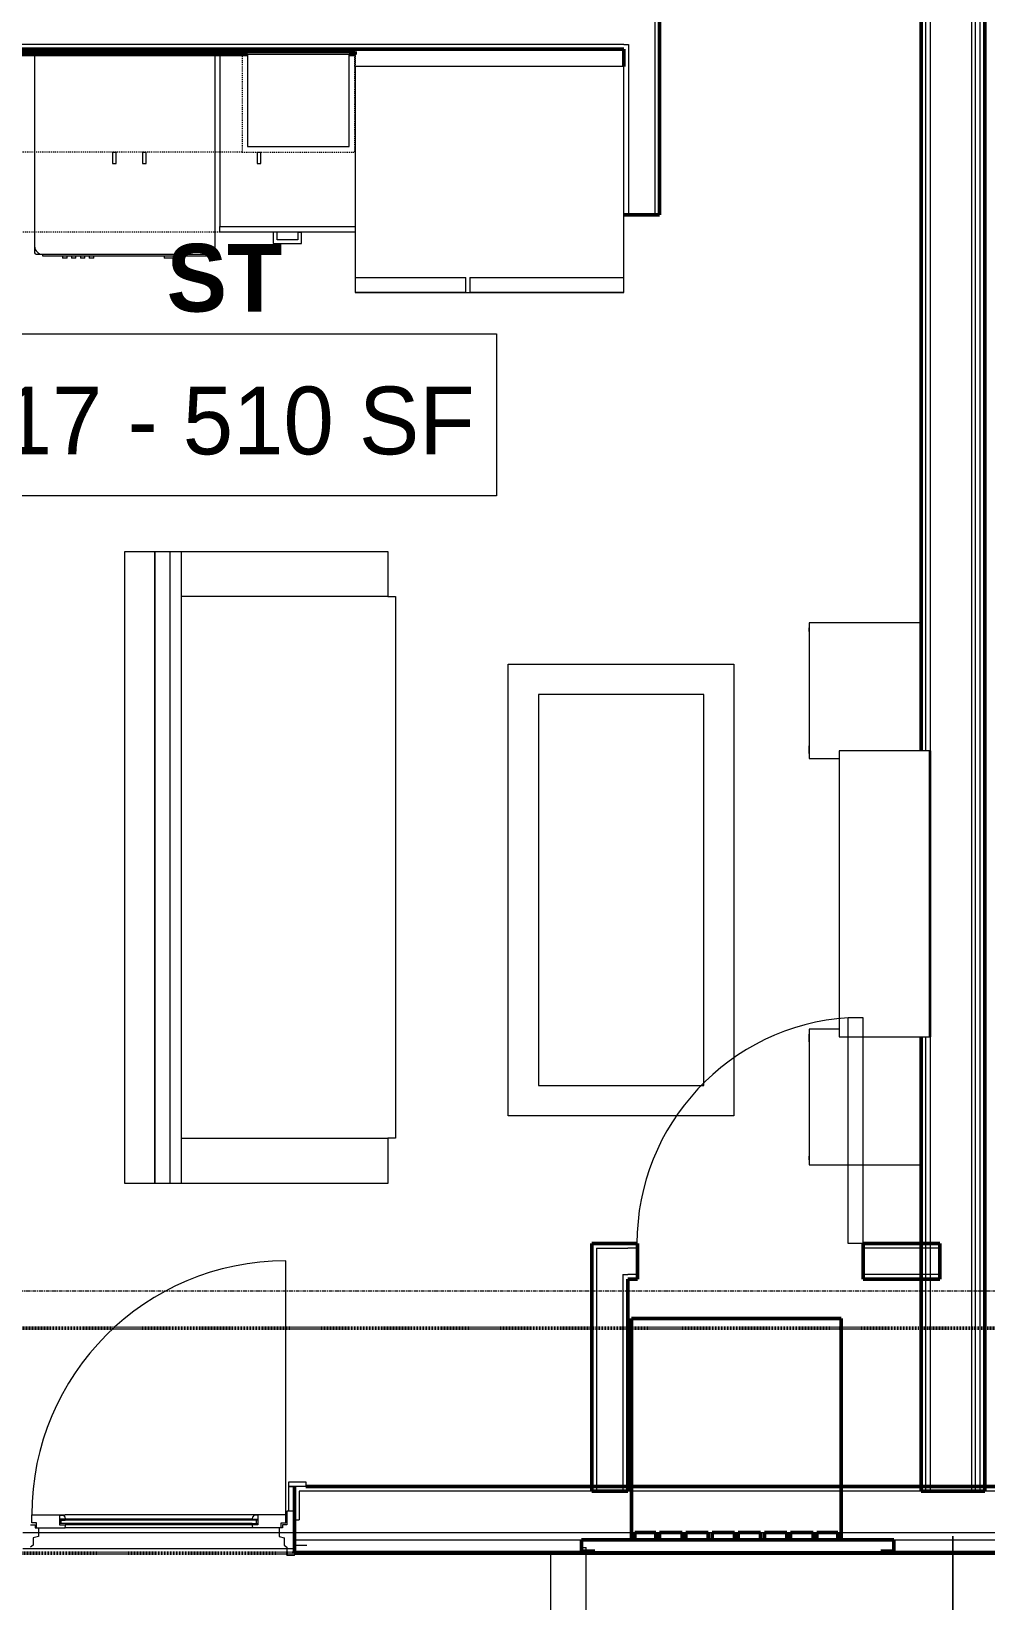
# Model space of a CAD drawing. Header units: inches. Extents: x -4217 to -1814, y 9706 to 12425.
# Drawn here: x -3326.9 to -3200, y 11241.1 to 11449.6 of the extents above; entities that cross this region are included whole.
import ezdxf

# ---------------------------------------------------------------- set-up
doc = ezdxf.new("R2010")
doc.units = ezdxf.units.IN
doc.header["$MEASUREMENT"] = 0
for name, pattern in [('Dash', [0.25, 0.125, -0.125]), ('Dash 1_16_', [0.125, 0.0625, -0.0625]), ('Grid Line 1_2_', [0.875, 0.5, -0.125, 0.125, -0.125])]:
    doc.linetypes.add(name, pattern=pattern)
for name, color, linetype, lineweight in [('A-ANNO-DIMS', 211, 'Continuous', 9), ('A-ANNO-DIMS-96', 211, 'Continuous', 9), ('A-AREA-IDEN', 2, 'Continuous', 9), ('A-DOOR-1', 250, 'Continuous', 9), ('A-DOOR-2', 90, 'Continuous', 20), ('A-DOOR-FRAM-1', 90, 'Continuous', 20), ('A-DOOR-FRAM-2', 250, 'Continuous', 9), ('A-DOOR-GLAZ-1', 250, 'Continuous', 9), ('A-FLOR-1', 50, 'Continuous', 13), ('A-FLOR-HRAL-2', 250, 'Continuous', 9), ('A-GENM-3', 10, 'Continuous', 50), ('A-GLAZ-4', 10, 'Continuous', 50), ('A-WALL', 113, 'Continuous', 13), ('A-WALL-3', 10, 'Continuous', 50), ('A-WALL-4', 50, 'Continuous', 13), ('C-PROP-LINE-2', 91, 'Dash 1_16_', 50), ('I-FURN', 30, 'Continuous', 9), ('I-FURN-1', 250, 'Continuous', 9), ('I-WALL-3', 2, 'Continuous', 50), ('Q-CASE-3', 250, 'Continuous', 9), ('Q-CASE-4', 250, 'Dash', 9), ('Q-CASE-HDLN-1', 250, 'Dash', 9), ('Q-SPCQ-1', 250, 'Continuous', 9), ('S-GRID-1', 1, 'Grid Line 1_2_', 9)]:
    doc.layers.add(name, color=color, linetype=linetype, lineweight=lineweight)
doc.styles.add('Century Gothic', font='ufonts.com_century-gothic.ttf', dxfattribs={"height": 9})
doc.styles.add('Century Gothic_B', font='GOTHICB.TTF', dxfattribs={"height": 9})
doc.dimstyles.new('OD__1_8__Tol__', dxfattribs={"dimscale": 12, "dimtxt": 9.397514, "dimasz": 1, "dimexe": 0.75, "dimexo": 0.5, "dimgap": 0.125, "dimtad": 1, "dimdec": 3, "dimrnd": 0.125, "dimzin": 3, "dimdsep": 46, "dimlunit": 4, "dimtxsty": 'Century Gothic', "dimblk1": 'OBLIQUE', "dimblk2": 'OBLIQUE', "dimsah": 1, "dimcen": 0.09, "dimdle": 0.75, "dimazin": 0, "dimtfac": 1, "dimtdec": 4, "dimtix": 1, "dimtmove": 0, "dimatfit": 3, "dimfxl": 1, "dimtvp": 1, "dimtfill": 1, "dimfrac": 2, "dimtolj": 1, "dimtzin": 0, "dimarcsym": 2})

# ---------------------------------------------------------------- blocks, each defined once
blk = doc.blocks.new('DIMBLOCK5-FLOOR PLAN - 3RD FLOOR')
at = {"layer": 'A-ANNO-DIMS-96'}
for p, q in [((-3406.42, 11249.36), (-3406.42, 11113.58)), ((-3406.42, 11122.58), (-3406.42, 11249.36)), ((-3204.32, 11249.64), (-3204.32, 11113.58)), ((-3204.32, 11122.58), (-3204.32, 11249.64)), ((-3415.42, 11122.58), (-3204.32, 11122.58))]:
    blk.add_line(p, q, dxfattribs=at)
at = {"layer": 'A-ANNO-DIMS-96', "lineweight": 50}
for p, q in [((-3406.42, 11122.58), (-3400.42, 11128.58)), ((-3204.32, 11122.58), (-3198.32, 11128.58)), ((-3406.42, 11122.58), (-3412.42, 11116.58)), ((-3204.32, 11122.58), (-3210.32, 11116.58))]:
    blk.add_line(p, q, dxfattribs=at)
at = {"layer": 'A-ANNO-DIMS-96', "color": 0, "insert": (-3339.61, 11135.62), "char_height": 9, "width": 82.1611, "attachment_point": 1, "line_spacing_factor": 0.984502, "style": 'Century Gothic', "bg_fill": 3, "box_fill_scale": 1.25, "bg_fill_color": 256, "bg_fill_true_color": 13158600, "bg_fill_transparency": 0}
blk.add_mtext('16\' - 10 1/8"', dxfattribs=at)
blk = doc.blocks.new('_Oblique')
at = {"color": 0, "linetype": 'ByBlock', "lineweight": -2}
blk.add_line((-0.5, -0.5), (0.5, 0.5), dxfattribs=at)
blk = doc.blocks.new('DIMBLOCK6-FLOOR PLAN - 3RD FLOOR')
at = {"layer": 'A-ANNO-DIMS-96'}
for p, q in [((-3204.32, 11249.64), (-3204.32, 11113.58)), ((-3204.32, 11122.58), (-3204.32, 11249.64)), ((-2916.32, 11249.64), (-2916.32, 11113.58)), ((-2916.32, 11122.58), (-2916.32, 11249.64)), ((-3204.32, 11122.58), (-2916.32, 11122.58))]:
    blk.add_line(p, q, dxfattribs=at)
at = {"layer": 'A-ANNO-DIMS-96', "lineweight": 50}
for p, q in [((-3204.32, 11122.58), (-3198.32, 11128.58)), ((-2916.32, 11122.58), (-2910.32, 11128.58)), ((-3204.32, 11122.58), (-3210.32, 11116.58)), ((-2916.32, 11122.58), (-2922.32, 11116.58))]:
    blk.add_line(p, q, dxfattribs=at)
at = {"layer": 'A-ANNO-DIMS-96', "color": 0, "insert": (-3079.57, 11135.62), "char_height": 9, "width": 46.1821, "attachment_point": 1, "line_spacing_factor": 0.984502, "style": 'Century Gothic', "bg_fill": 3, "box_fill_scale": 1.25, "bg_fill_color": 256, "bg_fill_true_color": 13158600, "bg_fill_transparency": 0}
blk.add_mtext('24\' - 0"', dxfattribs=at)

msp = doc.modelspace()

# ---------------------------------------------------------------- linework, layer by layer
at = {"layer": 'A-AREA-IDEN', "flags": 128}
msp.add_lwpolyline([(-3340.50391, 11409.40725), (-3264.9984, 11409.40725), (-3264.9984, 11387.91119), (-3340.50391, 11387.91119)], close=True, dxfattribs=at)
at = {"layer": 'A-DOOR-1'}
msp.add_arc((-3216.27618, 11288.5394), 30.06659, 93.8140748, 180, dxfattribs=at)
at = {"layer": 'A-DOOR-2'}
for p, q in [((-3218.27618, 11288.5394), (-3218.27618, 11318.5394)), ((-3216.27618, 11318.5394), (-3218.27618, 11318.5394)), ((-3216.27618, 11288.5394), (-3216.27618, 11318.5394)), ((-3216.27618, 11288.5394), (-3218.27618, 11288.5394))]:
    msp.add_line(p, q, dxfattribs=at)
at = {"layer": 'A-DOOR-FRAM-2'}
msp.add_line((-3292.61124, 11256.8894), (-3290.36124, 11256.8894), dxfattribs=at)
at = {"layer": 'A-GENM-3'}
msp.add_line((-3219.18919, 11278.5769), (-3247.06419, 11278.5769), dxfattribs=at)
at = {"layer": 'A-WALL'}
for p, q in [((-3207.94874, 11354.00432), (-3207.94874, 11623.2394)), ((-3207.32374, 11354.00432), (-3207.32374, 11623.2394)), ((-3201.82374, 11255.6394), (-3201.82374, 11623.2394)), ((-3201.32374, 11255.6394), (-3201.32374, 11600.7917)), ((-3200.69874, 11255.6394), (-3200.69874, 11600.792)), ((-3207.94874, 11255.6394), (-3207.94874, 11316.00432)), ((-3207.32374, 11255.6394), (-3207.32374, 11316.00432))]:
    msp.add_line(p, q, dxfattribs=at)
at = {"layer": 'A-WALL-3'}
for p, q in [((-3243.32374, 11425.22665), (-3243.32374, 11528.13583)), ((-3403.17374, 11447.23769), (-3248.07374, 11447.23769)), ((-3283.82374, 11446.92519), (-3401.92374, 11446.92519)), ((-3359.67374, 11446.55019), (-3298.10174, 11446.55019)), ((-3284.60174, 11446.55019), (-3283.82374, 11446.55019)), ((-3283.82374, 11446.55019), (-3283.82374, 11446.92519)), ((-3248.07374, 11447.23769), (-3248.07374, 11444.92519)), ((-3248.07374, 11425.22665), (-3243.32374, 11425.22665)), ((-3251.69874, 11288.5394), (-3252.32374, 11288.5394)), ((-3247.57374, 11288.5394), (-3251.69874, 11288.5394)), ((-3246.27618, 11288.5394), (-3247.57374, 11288.5394)), ((-3246.27618, 11283.7894), (-3246.27618, 11288.5394)), ((-3206.07374, 11288.5394), (-3216.27618, 11288.5394)), ((-3216.27618, 11288.5394), (-3216.27618, 11283.7894)), ((-3206.07374, 11283.7894), (-3206.07374, 11288.5394)), ((-3247.57374, 11283.7894), (-3246.27618, 11283.7894)), ((-3216.27618, 11283.7894), (-3206.07374, 11283.7894))]:
    msp.add_line(p, q, dxfattribs=at)
at = {"layer": 'A-WALL-4'}
for p, q in [((-3243.94874, 11528.13583), (-3243.94874, 11425.22665)), ((-3248.07374, 11447.86269), (-3403.17374, 11447.86269)), ((-3248.07374, 11447.86269), (-3247.44874, 11447.86269)), ((-3247.44874, 11447.86269), (-3247.44874, 11425.22665)), ((-3251.69874, 11287.9144), (-3248.19874, 11287.9144)), ((-3248.19874, 11287.9144), (-3247.57374, 11287.9144)), ((-3246.27618, 11287.9144), (-3247.57374, 11287.9144)), ((-3206.07374, 11287.9144), (-3216.27618, 11287.9144)), ((-3248.19874, 11284.4144), (-3247.57374, 11284.4144)), ((-3246.27618, 11284.4144), (-3247.57374, 11284.4144)), ((-3206.07374, 11284.4144), (-3216.27618, 11284.4144))]:
    msp.add_line(p, q, dxfattribs=at)
at = {"layer": 'C-PROP-LINE-2'}
msp.add_line((-2099.26202, 11277.2894), (-3402.04874, 11277.2894), dxfattribs=at)
at = {"layer": 'I-FURN'}
for p, q in [((-3310.44874, 11380.51459), (-3310.44874, 11296.51459)), ((-3310.44874, 11380.51459), (-3306.94874, 11380.51459)), ((-3310.44874, 11296.51459), (-3310.44874, 11380.51459)), ((-3308.44874, 11380.51459), (-3308.44874, 11296.51459)), ((-3306.94874, 11380.51459), (-3279.44874, 11380.51459)), ((-3306.94874, 11380.51459), (-3306.94874, 11296.51459)), ((-3279.44874, 11380.51459), (-3279.44874, 11374.51459)), ((-3279.44874, 11374.51459), (-3306.94874, 11374.51459)), ((-3279.44874, 11374.51459), (-3278.44874, 11374.51459)), ((-3278.44874, 11374.51459), (-3278.44874, 11302.51459)), ((-3306.94874, 11302.51459), (-3279.44874, 11302.51459)), ((-3278.44874, 11302.51459), (-3279.44874, 11302.51459)), ((-3279.44874, 11302.51459), (-3279.44874, 11296.51459)), ((-3306.94874, 11296.51459), (-3310.44874, 11296.51459)), ((-3279.44874, 11296.51459), (-3306.94874, 11296.51459))]:
    msp.add_line(p, q, dxfattribs=at)
at = {"layer": 'I-FURN-1'}
for p, q in [((-3314.44874, 11380.51459), (-3310.44874, 11380.51459)), ((-3314.44874, 11296.51459), (-3314.44874, 11380.51459)), ((-3223.47979, 11370.34382), (-3223.47979, 11369.85471)), ((-3223.47979, 11369.85471), (-3223.44865, 11369.85471)), ((-3208.57374, 11371.00432), (-3223.44874, 11371.00432)), ((-3223.44874, 11371.00432), (-3223.44874, 11353.00432)), ((-3263.44874, 11365.51459), (-3233.44874, 11365.51459)), ((-3263.44874, 11305.51459), (-3263.44874, 11365.51459)), ((-3233.44874, 11365.51459), (-3233.44874, 11305.51459)), ((-3237.44874, 11361.51459), (-3259.44874, 11361.51459)), ((-3259.44874, 11361.51459), (-3259.44874, 11309.51459)), ((-3237.44874, 11309.51459), (-3237.44874, 11361.51459)), ((-3223.44865, 11354.6617), (-3223.48054, 11354.6617)), ((-3223.48054, 11354.6617), (-3223.48054, 11353.66722)), ((-3223.48054, 11353.66722), (-3223.44865, 11353.66722)), ((-3223.44874, 11353.00432), (-3219.44874, 11353.00432)), ((-3207.44874, 11354.00432), (-3219.44874, 11354.00432)), ((-3219.44874, 11354.00432), (-3219.44874, 11316.00432)), ((-3207.44874, 11316.00432), (-3207.44874, 11354.00432)), ((-3207.44874, 11354.00432), (-3207.32374, 11354.00432)), ((-3207.44874, 11316.00432), (-3207.44874, 11354.00432)), ((-3207.32374, 11354.00432), (-3207.32374, 11316.00432)), ((-3219.44874, 11317.00432), (-3223.44874, 11317.00432)), ((-3223.44874, 11317.00432), (-3223.44874, 11299.00432)), ((-3223.48054, 11316.34142), (-3223.48054, 11315.34694)), ((-3223.44865, 11316.34142), (-3223.48054, 11316.34142)), ((-3223.48054, 11315.34694), (-3223.44865, 11315.34694)), ((-3219.44874, 11316.00432), (-3207.44874, 11316.00432)), ((-3207.32374, 11316.00432), (-3207.44874, 11316.00432)), ((-3259.44874, 11309.51459), (-3237.44874, 11309.51459)), ((-3233.44874, 11305.51459), (-3263.44874, 11305.51459)), ((-3223.44865, 11300.15393), (-3223.47979, 11300.15393)), ((-3223.47979, 11300.15393), (-3223.47979, 11299.66482)), ((-3223.44874, 11299.00432), (-3208.57374, 11299.00432)), ((-3310.44874, 11296.51459), (-3314.44874, 11296.51459))]:
    msp.add_line(p, q, dxfattribs=at)
at = {"layer": 'I-WALL-3'}
for p, q in [((-3208.57374, 11622.6144), (-3208.57374, 11354.00432)), ((-3200.07374, 11255.6394), (-3200.07374, 11600.79229)), ((-3208.57374, 11316.00432), (-3208.57374, 11255.6394)), ((-3208.57374, 11255.6394), (-3200.07374, 11255.6394))]:
    msp.add_line(p, q, dxfattribs=at)
at = {"layer": 'Q-CASE-3'}
for p, q in [((-3301.82374, 11446.55019), (-3301.82374, 11423.67519)), ((-3284.60174, 11446.55019), (-3298.10174, 11446.55019)), ((-3298.10174, 11446.55019), (-3298.10174, 11434.30019)), ((-3284.60174, 11434.30019), (-3284.60174, 11446.55019)), ((-3283.82374, 11444.92519), (-3283.82374, 11446.55019)), ((-3298.10174, 11434.30019), (-3284.60174, 11434.30019)), ((-3316.09018, 11433.55019), (-3315.60174, 11433.55019)), ((-3316.09018, 11433.55019), (-3316.09018, 11432.05093)), ((-3316.09018, 11432.05093), (-3315.60174, 11432.05093)), ((-3315.60174, 11432.05093), (-3315.60174, 11433.55019)), ((-3312.09018, 11433.55019), (-3311.60174, 11433.55019)), ((-3312.09018, 11433.55019), (-3312.09018, 11432.05093)), ((-3312.09018, 11432.05093), (-3311.60174, 11432.05093)), ((-3311.60174, 11432.05093), (-3311.60174, 11433.55019)), ((-3296.85174, 11433.55019), (-3296.36329, 11433.55019)), ((-3296.85174, 11433.55019), (-3296.85174, 11432.05093)), ((-3296.85174, 11432.05093), (-3296.36329, 11432.05093)), ((-3296.36329, 11432.05093), (-3296.36329, 11433.55019)), ((-3301.82374, 11422.92519), (-3301.82374, 11423.67519)), ((-3301.82374, 11423.67519), (-3283.82374, 11423.67519)), ((-3283.82374, 11422.92519), (-3301.82374, 11422.92519)), ((-3294.69874, 11422.92519), (-3294.69874, 11421.42519)), ((-3294.19936, 11422.92519), (-3294.69874, 11422.92519)), ((-3294.69874, 11421.42519), (-3290.94874, 11421.42519)), ((-3294.19936, 11421.92456), (-3294.19936, 11422.92519)), ((-3291.44811, 11421.92456), (-3294.19936, 11421.92456)), ((-3291.44811, 11422.92519), (-3290.94874, 11422.92519)), ((-3291.44811, 11422.92519), (-3291.44811, 11421.92456)), ((-3290.94874, 11421.42519), (-3290.94874, 11422.92519))]:
    msp.add_line(p, q, dxfattribs=at)
at = {"layer": 'Q-CASE-4'}
for p, q in [((-3328.85174, 11446.55019), (-3298.85174, 11446.55019)), ((-3298.85174, 11446.55019), (-3298.85174, 11433.55019)), ((-3283.85174, 11446.55019), (-3298.85174, 11446.55019)), ((-3298.85174, 11446.55019), (-3298.85174, 11433.55019)), ((-3283.85174, 11433.55019), (-3283.85174, 11446.55019)), ((-3298.85174, 11433.55019), (-3328.85174, 11433.55019)), ((-3298.85174, 11433.55019), (-3283.85174, 11433.55019))]:
    msp.add_line(p, q, dxfattribs=at)
at = {"layer": 'Q-CASE-HDLN-1'}
for p, q in [((-3283.82374, 11446.55019), (-3283.82374, 11444.92519)), ((-3283.82374, 11422.92519), (-3387.54874, 11422.92519))]:
    msp.add_line(p, q, dxfattribs=at)
at = {"layer": 'Q-SPCQ-1'}
for p, q in [((-3326.42374, 11446.55019), (-3326.42374, 11421.05954)), ((-3302.42374, 11420.18454), (-3302.42374, 11446.55019)), ((-3248.07374, 11444.92519), (-3283.82374, 11444.92519)), ((-3283.82374, 11444.92519), (-3283.82374, 11414.92519)), ((-3248.07374, 11414.92519), (-3248.07374, 11444.92519)), ((-3326.42374, 11421.05954), (-3326.42374, 11420.18454)), ((-3326.22689, 11419.98769), (-3325.35189, 11419.98769)), ((-3325.35189, 11419.98769), (-3302.62059, 11419.98769)), ((-3325.3308, 11419.73769), (-3325.3308, 11419.98787)), ((-3303.51668, 11419.73769), (-3325.3308, 11419.73769)), ((-3322.70763, 11419.73769), (-3322.70763, 11419.48769)), ((-3322.11708, 11419.48769), (-3322.70763, 11419.48769)), ((-3322.11708, 11419.48769), (-3322.11708, 11419.73769)), ((-3321.52653, 11419.73769), (-3321.52653, 11419.48769)), ((-3320.93598, 11419.48769), (-3321.52653, 11419.48769)), ((-3320.93598, 11419.48769), (-3320.93598, 11419.73769)), ((-3320.34543, 11419.73769), (-3320.34543, 11419.48769)), ((-3319.75487, 11419.48769), (-3320.34543, 11419.48769)), ((-3319.75487, 11419.48769), (-3319.75487, 11419.73769)), ((-3319.16432, 11419.73769), (-3319.16432, 11419.48769)), ((-3318.57377, 11419.48769), (-3319.16432, 11419.48769)), ((-3318.57377, 11419.48769), (-3318.57377, 11419.73769)), ((-3309.21628, 11419.73769), (-3309.21628, 11419.48769)), ((-3308.23203, 11419.48769), (-3309.21628, 11419.48769)), ((-3307.24778, 11419.48769), (-3308.23203, 11419.48769)), ((-3307.24778, 11419.48769), (-3307.24778, 11419.73769)), ((-3303.51668, 11419.73769), (-3303.51668, 11419.98769)), ((-3283.82374, 11416.92519), (-3269.07374, 11416.92519)), ((-3283.82374, 11416.92519), (-3283.82374, 11414.92519)), ((-3283.82374, 11414.92519), (-3248.07374, 11414.92519)), ((-3269.07374, 11414.92519), (-3283.82374, 11414.92519)), ((-3269.07374, 11414.92519), (-3269.07374, 11416.92519)), ((-3268.57374, 11416.92519), (-3248.07374, 11416.92519)), ((-3268.57374, 11416.92519), (-3268.57374, 11414.92519)), ((-3248.07374, 11414.92519), (-3268.57374, 11414.92519)), ((-3248.07374, 11414.92519), (-3248.07374, 11416.92519))]:
    msp.add_line(p, q, dxfattribs=at)
for centre, radius, start, end in [((-3325.35189, 11421.05954), 1.07185, 180, 270), ((-3326.22689, 11420.18454), 0.19685, 180, 270), ((-3302.62059, 11420.18454), 0.19685, 270, 0), ((-3302.62059, 11420.18454), 0.19685, 285, 0)]:
    msp.add_arc(centre, radius, start, end, dxfattribs=at)
at = {"layer": 'S-GRID-1'}
msp.add_line((-1814.20638, 11282.1894), (-4168.71446, 11282.1894), dxfattribs=at)

# ---------------------------------------------------------------- texts
at = {"layer": 'A-AREA-IDEN', "char_height": 9, "attachment_point": 1}
for s, insert, width, style in [('ST', (-3308.87399, 11421.3754), 14.544, 'Century Gothic_B'), ('317 - 510 SF', (-3337.50391, 11402.40725), 83.931, 'Century Gothic')]:
    msp.add_mtext(s, dxfattribs=dict(at, insert=insert, width=width, style=style))

# ---------------------------------------------------------------- next in the draw order: dimensions: what is measured, and where the dimension line sits
at = {"layer": 'A-ANNO-DIMS'}
dim = msp.add_linear_dim(base=(-3204.32374, 11122.57926), p1=(-3406.42374, 11255.3644), p2=(-3204.32374, 11255.6394), dimstyle='OD__1_8__Tol__', override={"dimpost": '<>', "dimfxl": 202.100187}, dxfattribs=at)
dim.commit()
dim.dimension.update_dxf_attribs({"geometry": 'DIMBLOCK5-FLOOR PLAN - 3RD FLOOR', "text_midpoint": (-3305.37374, 11129.30428)})

# ---------------------------------------------------------------- next in the draw order: linework, layer by layer
at = {"layer": 'A-DOOR-1'}
msp.add_line((-3293.04874, 11252.48315), (-3293.04874, 11286.23315), dxfattribs=at)
msp.add_arc((-3293.04874, 11252.48315), 33.75, 90, 180, dxfattribs=at)
at = {"layer": 'A-DOOR-2'}
for p, q in [((-3326.79874, 11251.4209), (-3326.79874, 11252.48315)), ((-3326.79874, 11252.48315), (-3322.36124, 11252.48315)), ((-3323.11124, 11252.48315), (-3323.11124, 11251.1709)), ((-3323.11124, 11252.48315), (-3323.11124, 11252.4209)), ((-3323.11124, 11252.4209), (-3322.59727, 11252.4209)), ((-3322.59727, 11252.4209), (-3322.39224, 11252.1689)), ((-3297.48624, 11252.48315), (-3322.36124, 11252.48315)), ((-3293.04874, 11252.48315), (-3297.48624, 11252.48315)), ((-3297.25021, 11252.4209), (-3297.45524, 11252.1689)), ((-3296.73624, 11252.4209), (-3297.25021, 11252.4209)), ((-3296.73624, 11252.48315), (-3296.73624, 11251.1709)), ((-3296.73624, 11252.48315), (-3296.73624, 11252.4209)), ((-3293.04874, 11251.4209), (-3293.04874, 11252.48315)), ((-3326.18238, 11251.41014), (-3326.79874, 11251.4209)), ((-3326.18238, 11250.76465), (-3326.18238, 11251.41014)), ((-3326.18238, 11250.76465), (-3322.36124, 11250.76465)), ((-3322.36124, 11251.9209), (-3323.11124, 11251.9209)), ((-3323.11124, 11251.1709), (-3322.36124, 11251.1709)), ((-3322.39224, 11252.1689), (-3322.36124, 11251.9829)), ((-3322.36124, 11251.0769), (-3322.39158, 11250.76465)), ((-3322.36124, 11251.9829), (-3322.36124, 11251.9209)), ((-3322.36124, 11251.1709), (-3322.36124, 11251.0769)), ((-3297.48624, 11250.7644), (-3322.36124, 11250.7644)), ((-3297.45524, 11252.1689), (-3297.48624, 11251.9829)), ((-3297.48624, 11251.9829), (-3297.48624, 11251.9209)), ((-3297.48624, 11251.9209), (-3296.73624, 11251.9209)), ((-3297.48624, 11251.1709), (-3297.48624, 11251.0769)), ((-3296.73624, 11251.1709), (-3297.48624, 11251.1709)), ((-3297.48624, 11251.0769), (-3297.45589, 11250.76465)), ((-3293.66509, 11250.76465), (-3297.48624, 11250.76465)), ((-3293.66509, 11251.41014), (-3293.04874, 11251.4209)), ((-3293.66509, 11250.76465), (-3293.66509, 11251.41014))]:
    msp.add_line(p, q, dxfattribs=at)
at = {"layer": 'A-DOOR-FRAM-1'}
for p, q in [((-3292.89249, 11252.9519), (-3292.89249, 11251.1699)), ((-3291.86124, 11252.9519), (-3292.89249, 11252.9519)), ((-3291.86124, 11247.0769), (-3291.86124, 11252.9519)), ((-3326.95499, 11251.1699), (-3326.37624, 11251.1699)), ((-3326.37624, 11251.1699), (-3326.37624, 11250.7329)), ((-3326.37624, 11250.7329), (-3325.92374, 11250.7329)), ((-3325.92374, 11250.7329), (-3325.92374, 11249.59557)), ((-3293.47124, 11250.7329), (-3293.92374, 11250.7329)), ((-3293.92374, 11250.7329), (-3293.92374, 11249.59557)), ((-3293.47124, 11251.1699), (-3293.47124, 11250.7329)), ((-3292.89249, 11251.1699), (-3293.47124, 11251.1699)), ((-3326.61124, 11248.43924), (-3326.95499, 11248.19854)), ((-3325.92374, 11249.59557), (-3326.61124, 11249.44039)), ((-3326.61124, 11249.44039), (-3326.61124, 11248.43924)), ((-3293.92374, 11249.59557), (-3293.23624, 11249.44039)), ((-3293.23624, 11249.44039), (-3293.23624, 11248.43924)), ((-3293.23624, 11248.43924), (-3292.89249, 11248.19854)), ((-3292.89249, 11248.19854), (-3292.89249, 11247.0769)), ((-3290.23624, 11248.3894), (-3291.86124, 11248.3894)), ((-3291.86124, 11247.0769), (-3292.89249, 11247.0769))]:
    msp.add_line(p, q, dxfattribs=at)
at = {"layer": 'A-DOOR-FRAM-2'}
for p, q in [((-3292.61124, 11256.2644), (-3292.61124, 11256.8894)), ((-3290.36124, 11256.8894), (-3290.36124, 11256.2644)), ((-3292.61124, 11256.2644), (-3291.98624, 11256.2644)), ((-3292.61124, 11252.9519), (-3292.61124, 11256.2644)), ((-3290.36124, 11256.2644), (-3292.61124, 11256.2644)), ((-3291.98624, 11256.2644), (-3291.98624, 11252.9519)), ((-3291.98624, 11252.9519), (-3292.61124, 11252.9519))]:
    msp.add_line(p, q, dxfattribs=at)
at = {"layer": 'A-DOOR-GLAZ-1'}
for p, q in [((-3323.11124, 11251.7644), (-3322.36124, 11251.7644)), ((-3322.36124, 11251.3269), (-3323.11124, 11251.3269)), ((-3322.90124, 11251.3269), (-3322.90124, 11251.7644)), ((-3297.48624, 11251.92065), (-3322.36124, 11251.92065)), ((-3297.48624, 11251.7644), (-3322.36124, 11251.7644)), ((-3297.48624, 11251.3269), (-3322.36124, 11251.3269)), ((-3297.48624, 11251.17065), (-3322.36124, 11251.17065)), ((-3296.73624, 11251.7644), (-3297.48624, 11251.7644)), ((-3297.48624, 11251.3269), (-3296.73624, 11251.3269)), ((-3296.94624, 11251.3269), (-3296.94624, 11251.7644))]:
    msp.add_line(p, q, dxfattribs=at)
at = {"layer": 'A-FLOR-1'}
for p, q in [((-3327.98624, 11250.1394), (-3291.86124, 11250.1394)), ((-3291.86124, 11247.9519), (-3327.98624, 11247.9519))]:
    msp.add_line(p, q, dxfattribs=at)
at = {"layer": 'A-FLOR-HRAL-2'}
for p, q in [((-3253.69796, 11248.1394), (-3253.57177, 11248.1394)), ((-3253.57177, 11248.1394), (-3253.09933, 11248.1394)), ((-3253.09933, 11247.6394), (-3253.09933, 11248.1394)), ((-3257.82374, 11247.3894), (-3257.82374, 11187.2516)), ((-3253.09933, 11182.52719), (-3253.09933, 11247.3894))]:
    msp.add_line(p, q, dxfattribs=at)
at = {"layer": 'A-GENM-3'}
for p, q in [((-3247.06419, 11278.5769), (-3247.06419, 11249.1394)), ((-3219.18919, 11249.1394), (-3219.18919, 11278.5769)), ((-3247.06419, 11249.1394), (-3246.62669, 11249.1394)), ((-3246.62669, 11249.1394), (-3246.62669, 11250.1394)), ((-3246.62669, 11250.1394), (-3243.82982, 11250.1394)), ((-3243.82982, 11250.1394), (-3243.82982, 11249.1394)), ((-3243.82982, 11249.1394), (-3243.32982, 11249.1394)), ((-3243.32982, 11249.1394), (-3243.32982, 11250.1394)), ((-3243.32982, 11250.1394), (-3240.34544, 11250.1394)), ((-3240.34544, 11250.1394), (-3240.34544, 11249.1394)), ((-3240.34544, 11249.1394), (-3239.84544, 11249.1394)), ((-3239.84544, 11249.1394), (-3239.84544, 11250.1394)), ((-3239.84544, 11250.1394), (-3236.86107, 11250.1394)), ((-3236.86107, 11250.1394), (-3236.86107, 11249.1394)), ((-3236.86107, 11249.1394), (-3236.36107, 11249.1394)), ((-3236.36107, 11249.1394), (-3236.36107, 11250.1394)), ((-3236.36107, 11250.1394), (-3233.37669, 11250.1394)), ((-3233.37669, 11250.1394), (-3233.37669, 11249.1394)), ((-3233.37669, 11249.1394), (-3232.87669, 11249.1394)), ((-3232.87669, 11249.1394), (-3232.87669, 11250.1394)), ((-3232.87669, 11250.1394), (-3229.89232, 11250.1394)), ((-3229.89232, 11250.1394), (-3229.89232, 11249.1394)), ((-3229.89232, 11249.1394), (-3229.39232, 11249.1394)), ((-3229.39232, 11249.1394), (-3229.39232, 11250.1394)), ((-3229.39232, 11250.1394), (-3226.40794, 11250.1394)), ((-3226.40794, 11250.1394), (-3226.40794, 11249.1394)), ((-3226.40794, 11249.1394), (-3225.90794, 11249.1394)), ((-3225.90794, 11249.1394), (-3225.90794, 11250.1394)), ((-3225.90794, 11250.1394), (-3222.92357, 11250.1394)), ((-3222.92357, 11250.1394), (-3222.92357, 11249.1394)), ((-3222.92357, 11249.1394), (-3222.42357, 11249.1394)), ((-3222.42357, 11249.1394), (-3222.42357, 11250.1394)), ((-3222.42357, 11250.1394), (-3219.62669, 11250.1394)), ((-3219.62669, 11250.1394), (-3219.62669, 11249.1394)), ((-3219.62669, 11249.1394), (-3219.18919, 11249.1394))]:
    msp.add_line(p, q, dxfattribs=at)
at = {"layer": 'A-GLAZ-4'}
for p, q in [((-3251.94796, 11247.4519), (-3213.92452, 11247.4519)), ((-3213.92452, 11247.3894), (-3251.94796, 11247.3894))]:
    msp.add_line(p, q, dxfattribs=at)
at = {"layer": 'A-WALL-3'}
for p, q in [((-3252.32374, 11288.5394), (-3252.32374, 11255.6394)), ((-3247.57374, 11255.6394), (-3247.57374, 11283.7894)), ((-3291.86124, 11256.2644), (-3291.86124, 11247.3894)), ((-3252.32374, 11255.6394), (-3247.57374, 11255.6394)), ((-3253.69796, 11247.6394), (-3253.69796, 11249.1394)), ((-3253.69796, 11249.1394), (-3212.17452, 11249.1394)), ((-3212.17452, 11249.1394), (-3212.17452, 11247.6394)), ((-3291.86124, 11247.3894), (-3251.94796, 11247.3894)), ((-3251.94796, 11247.6394), (-3253.69796, 11247.6394)), ((-3251.94796, 11247.3894), (-3251.94796, 11247.6394)), ((-3212.17452, 11247.6394), (-3213.92452, 11247.6394)), ((-3213.92452, 11247.6394), (-3213.92452, 11247.3894))]:
    msp.add_line(p, q, dxfattribs=at)
at = {"layer": 'A-WALL-4'}
for p, q in [((-3251.69874, 11287.9144), (-3251.69874, 11255.6394)), ((-3248.19874, 11284.4144), (-3248.19874, 11255.6394)), ((-3291.23624, 11255.6394), (-3291.23624, 11251.8269)), ((-3291.86124, 11251.8269), (-3291.23624, 11251.8269)), ((-3291.86124, 11249.1394), (-3253.69796, 11249.1394)), ((-3291.86124, 11247.6394), (-3253.69796, 11247.6394))]:
    msp.add_line(p, q, dxfattribs=at)

# ---------------------------------------------------------------- next in the draw order: dimensions: what is measured, and where the dimension line sits
at = {"layer": 'A-ANNO-DIMS'}
dim = msp.add_linear_dim(base=(-2916.32374, 11122.57926), p1=(-3204.32374, 11255.6394), p2=(-2916.32374, 11255.6394), dimstyle='OD__1_8__Tol__', override={"dimpost": '<>', "dimfxl": 288}, dxfattribs=at)
dim.commit()
dim.dimension.update_dxf_attribs({"geometry": 'DIMBLOCK6-FLOOR PLAN - 3RD FLOOR', "text_midpoint": (-3060.32374, 11128.80564)})

# ---------------------------------------------------------------- next in the draw order: linework, layer by layer
at = {"layer": 'A-WALL-3'}
for p, q in [((-3176.89717, 11256.2644), (-3290.36124, 11256.2644)), ((-3213.92452, 11247.3894), (-3175.33467, 11247.3894))]:
    msp.add_line(p, q, dxfattribs=at)
at = {"layer": 'A-WALL-4'}
for p, q in [((-3175.95967, 11255.6394), (-3291.23624, 11255.6394)), ((-3291.86124, 11250.1394), (-3175.33467, 11250.1394)), ((-3212.17452, 11249.1394), (-3175.33467, 11249.1394)), ((-3212.17452, 11247.6394), (-3175.33467, 11247.6394))]:
    msp.add_line(p, q, dxfattribs=at)
at = {"layer": 'C-PROP-LINE-2'}
msp.add_line((-2068.92374, 11247.3894), (-3400.04874, 11247.3894), dxfattribs=at)

doc.saveas('drawing.dxf')
